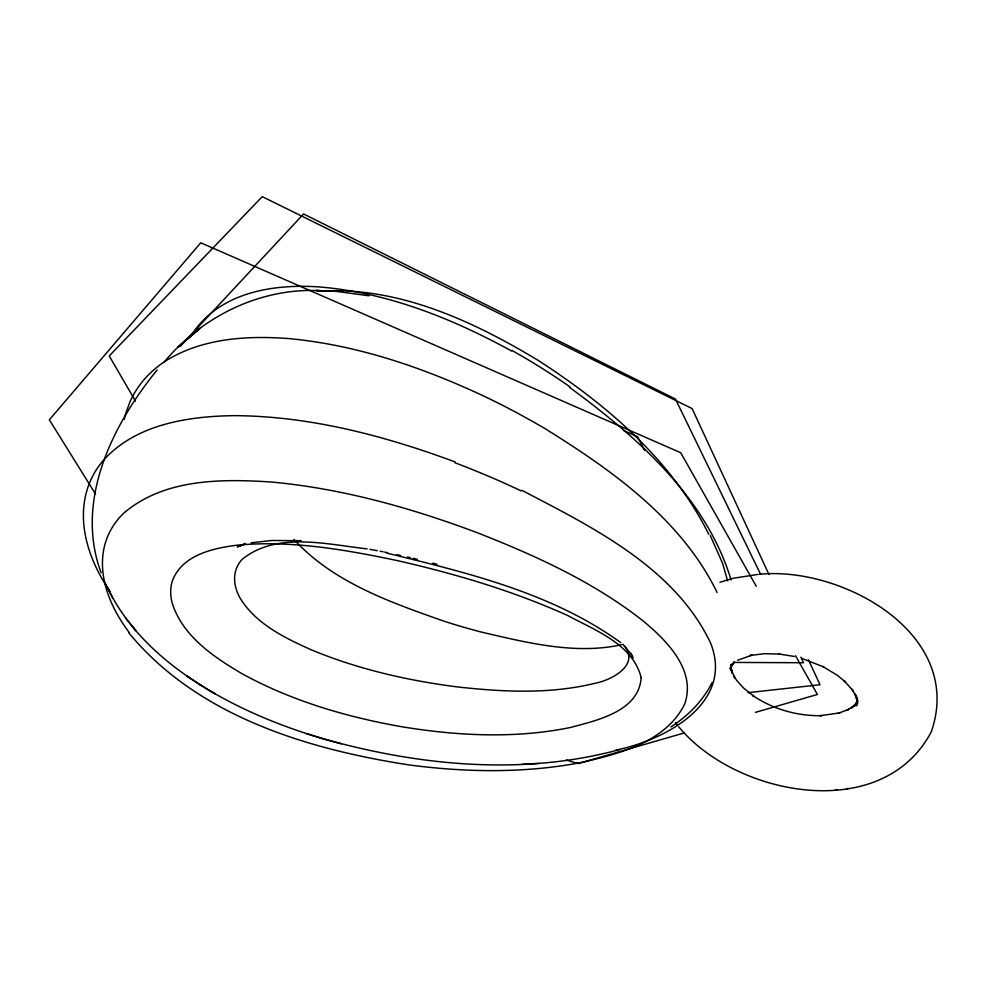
<?xml version="1.0" encoding="UTF-8"?>
<svg xmlns="http://www.w3.org/2000/svg" width="987" height="987" viewBox="0 0 987 987"><rect width="100%" height="100%" fill="white"/><g stroke="black" fill="none" stroke-linecap="round" stroke-linejoin="round"><path stroke-width="1.48" d="M731.268 666.213L731.157 670.173L730.787 664.695L732.366 673.405L731.022 669.63L734.933 677.896L733.625 675.861L736.857 680.635L743.544 688.001L753.772 696.168L752.625 695.428C772.698 709.098 797.114 716.143 821.369 715.674L820.049 715.698L839.999 712.873L838.025 713.391L848.845 709.369L846.649 710.393L855.408 704.952L851.226 708.284L857.567 701.819L854.36 706.322L857.654 700.351M731.453 664.979L730.96 667.607L732.181 663.955L729.973 668.828L734.34 661.759L730.861 666.077L734.007 662.832M857.691 700.4L856.247 704.187L857.247 700.4L856.605 705.804L856.876 697.747L857.641 703.386L855.223 694.009L857.481 699.129L852.003 689.259L853.545 691.295L844.058 680.66L845.588 682.042L837.297 675.281L822.751 666.459L823.639 666.891L801.851 658.403M712.083 682.609C702.892 700.906 688.038 715.957 670.876 726.938M157.13 369.989C112.21 425.002 74.506 501.174 101.093 572.731M180.127 346.499L303.577 213.969L675.466 399.056L760.644 574.385M164.447 361.748C202.582 316 261.061 287.291 321.12 290.709M125.645 511.599C166.038 478.498 222.346 478.794 271.795 482.051C342.464 488.614 411.369 507.96 477.634 532.857C535.83 555.693 593.705 582.046 643.117 620.934C666.842 640.563 696.575 670.383 684.645 704.15C665.694 742.199 619.392 753.636 581.331 762.507C524.85 773.327 466.666 772.451 409.827 765.036C307.117 749.306 196.845 715.846 128.606 632.568M245.134 543.541L237.398 546.884L243.875 544.651M737.721 660.229L752.057 655.109L750.034 655.491L764.382 653.69L779.878 654.097L778.977 654.011L794.251 656.454M719.942 582.268L732.996 578.296L758.053 574.409M684.509 732.872L578.197 763.593L566.402 760.101M755.388 712.38L817.409 694.453L795.51 655.726M615.814 750.095C664.51 740.472 734.97 703.275 710.418 642.648C674.318 567.254 592.459 527.255 521.864 490.305M619.478 749.614C522.629 775.93 419.043 765.764 323.477 738.868L341.292 743.791M621.576 644.745C574.89 654.949 526.787 642.586 481.249 632.062A586.105 459.745 31.7 0 1 444.434 621.329C390.84 602.465 333.335 582.552 294.003 539.531M678.686 726.74C735.846 796.176 882.477 824.564 931.309 731.774C965.138 633.925 842.158 566.131 759.571 574.249M251.105 542.788L271.844 540.481L301.183 540.691M748.047 692.652L820.012 684.744L808.39 659.637M835.261 789.908L836.84 789.736M846.747 788.601L848.573 788.403M318.727 291.288C397.144 285.823 472.057 320.627 537.693 360.082C606.314 404.362 671.937 460.115 708.814 534.423M521.889 764.382L538.791 763.407M734.242 662.425L803.566 662.746L800.889 657.219M331.632 291.165L316.124 290.536L336.32 291.375L368.916 295.779M367.152 548.871C326.722 544.454 276.841 531.277 242.086 559.37A72.717 44.649 20.3 0 0 236.041 569.622A73.877 45.365 20.2 0 0 235.239 585.279A72.705 44.625 20.3 0 0 240.001 597.925C255.67 623.784 284.355 637.701 310.954 649.68C357.393 669.026 406.841 680.401 456.623 686.829C502.358 691.973 549.488 694.367 594.581 683.399C611.755 680.265 641.723 664.35 622.797 644.19M369.977 549.34L377.256 550.697M380.168 551.24L383.079 551.795M384.572 552.103L387.57 552.708M387.064 553.164C467.789 572.855 552.412 593.125 620.712 642.586M396.552 554.558L400.685 555.484M407.569 557.026L410.333 557.643M413.121 558.321L417.328 559.321M432.799 563.182L437.031 564.268M306.192 733.489L323.859 738.979C285.366 727.616 247.762 712.7 212.97 692.553M455.254 461.978C384.659 435.81 310.399 416.181 234.684 415.638C187.678 416.23 134.442 424.311 102.043 461.904A216.93 132.468 24.5 0 0 107.052 587.092M623.599 430.542L637.639 436.76L644.573 450.43M511.574 350.99C451.849 318.258 386.719 292.214 318.258 286.872C275.792 284.071 227.084 291.251 198.276 325.809A202.421 130.938 34.5 0 0 192.218 334.223M199.633 684.484L214.895 693.701C171.022 668.47 129.716 634.234 107.571 587.758M189.368 677.662L187.024 676.12L201.767 685.817M569.499 387.311C636.973 436.846 705.964 497.189 731.096 579.937M624.376 645.794L632.408 655.923M125.448 617.665L135.898 630.779L133.27 627.473M675.515 722.57L677.267 725.001M106.904 587.117L110.273 592.003M95.566 494.105L49.35 419.808L200.756 242.79L680.734 452.737L756.252 586.29M135.478 401.129L109.249 355.937L262.258 196.635L692.121 408.581L768.984 574.557M105.202 582.959L112.58 597.764M630.866 653.271L633.235 658.045M710.319 535.657L722.558 563.256L727.629 580.862M717.13 592.533C681.795 519.89 612.853 470.848 546.045 429.259A448.295 262.135 26.4 0 0 481.989 395.232C420.709 366.745 355.517 344.611 287.883 338.516C246.701 335.481 202.631 338.294 166.569 360.378A223.642 141.363 29.3 0 0 129.667 402.61L125.941 412.813A229.07 144.867 29.2 0 0 124.226 419.401M454.896 462.73A452.465 225.875 19.3 0 1 521.284 490.946M511.809 350.41A437.586 286.588 34.2 0 1 569.869 386.805M129.186 632.482A186.654 111.161 23.5 0 1 125.509 511.513M641.18 677.613C639.033 711.183 597.345 720.276 570.819 727.407C515.128 738.868 457.437 735.883 401.647 726.728C346.351 716.969 291.56 700.906 242.16 673.776C213.599 656.984 182.422 636.06 172.108 602.786A95.418 56.777 22.2 0 1 172.256 581.257C181.842 554.645 213.821 547.945 238.706 545.009C291.905 540.37 345.166 549.611 397.058 560.542C455.377 573.805 513.129 590.88 567.722 615.53C595.136 630.36 632.766 644.141 641.18 677.613M199.781 328.474L177.771 347.498L199.781 328.474"/></g></svg>
